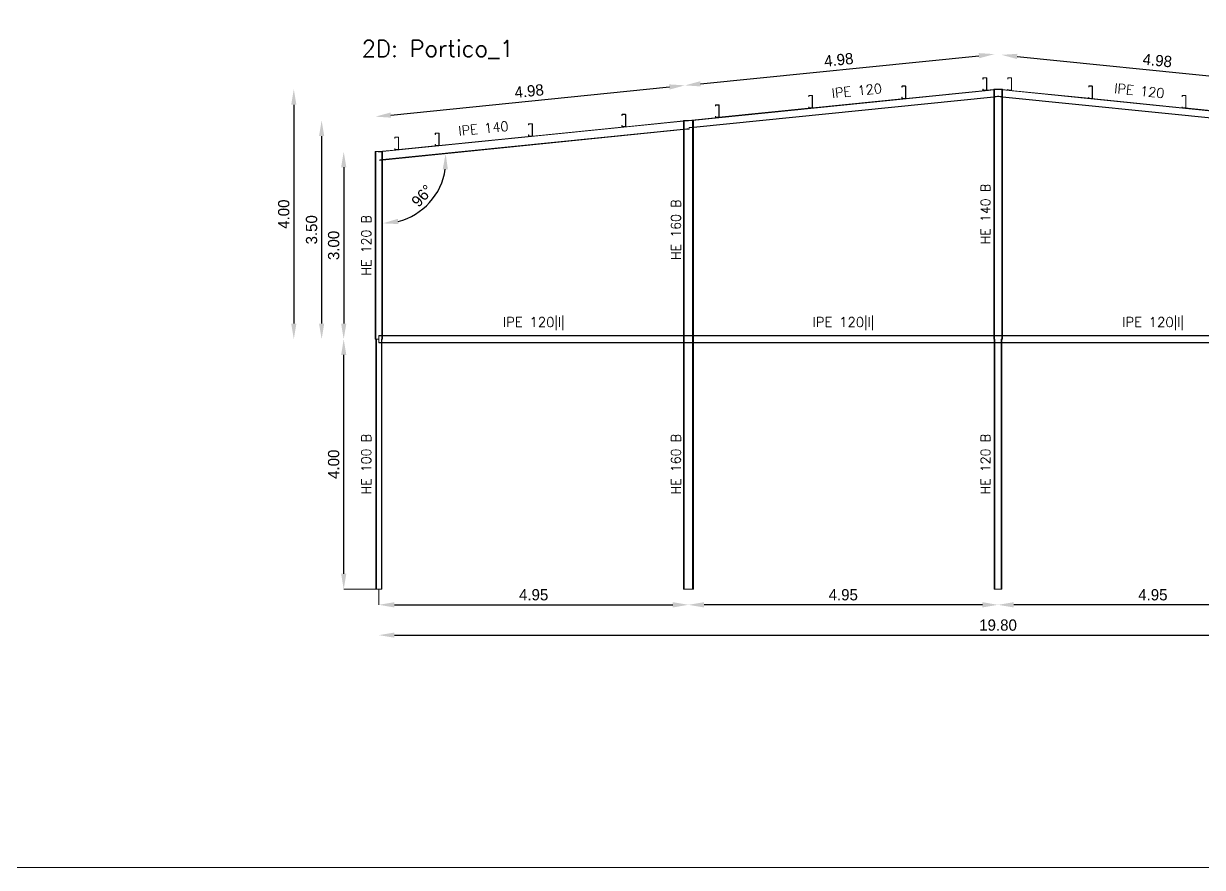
# Model space of a CAD drawing. Header units: millimetres. Extents: x 0 to 149, y -64 to 103.
# Drawn here: x 26.56 to 45.41, y 60.73 to 74.23 of the extents above; entities that cross this region are included whole.
import ezdxf
from ezdxf.enums import TextEntityAlignment as Align

# ---------------------------------------------------------------- set-up
doc = ezdxf.new("R2010")
doc.units = ezdxf.units.MM
for name, color, linetype, lineweight in [('BARRAS_DE_ACERO', 7, 'Continuous', 9), ('COTAS', 13, 'Continuous', 9), ('ejes', 251, 'Continuous', 0), ('RECUAD_LIMITES', 2, 'Continuous', 0), ('REFERENCIA_DE_LAS_BARRAS', 2, 'Continuous', 9), ('TITULOS', 9, 'Continuous', 0)]:
    doc.layers.add(name, color=color, linetype=linetype, lineweight=lineweight)
doc.styles.add('CYPETXT', font='romans__.ttf', dxfattribs={"height": 0.2})
doc.styles.add('RomanS', font='')
doc.styles.get('RomanS').set_extended_font_data('Porsche')
doc.dimstyles.new('100-color', dxfattribs={"dimtxt": 0.18, "dimasz": 0.25, "dimexe": 0, "dimexo": 0.5, "dimgap": 0.07, "dimtad": 1, "dimzin": 4, "dimdsep": 46, "dimtxsty": 'RomanS', "dimcen": 0.1, "dimse1": 1, "dimse2": 1, "dimadec": 0, "dimazin": 0, "dimtfac": 1, "dimtix": 1, "dimtmove": 2, "dimatfit": 3, "dimfxl": 1, "dimtvp": 1.058824, "dimtolj": 1, "dimtzin": 1, "dimarcsym": 0})

# ---------------------------------------------------------------- blocks, each defined once
blk = doc.blocks.new('*D4')
at = {"layer": 'COTAS', "color": 0, "lineweight": -2, "transparency": 16777216}
blk.add_line((32.49, 64.932), (36.94, 64.932), dxfattribs=at)
at = {"layer": 'COTAS', "color": 0, "transparency": 16777216}
for points in [[(32.49, 64.974), (32.49, 64.89), (32.24, 64.932)], [(36.94, 64.974), (36.94, 64.89), (37.19, 64.932)]]:
    blk.add_solid(points, dxfattribs=at)
at = {"layer": 'Defpoints', "color": 0, "transparency": 16777216}
for p in [(32.24, 65.18), (37.19, 65.18), (37.19, 64.932)]:
    blk.add_point(p, dxfattribs=at)
at = {"layer": 'COTAS', "color": 0, "transparency": 16777216, "insert": (34.715, 65.092), "char_height": 0.18, "attachment_point": 5, "style": 'RomanS'}
blk.add_mtext('\\A1;4.95', dxfattribs=at)
blk = doc.blocks.new('*D5')
at = {"layer": 'COTAS', "color": 0, "lineweight": -2, "transparency": 16777216}
blk.add_line((41.89, 64.932), (37.44, 64.932), dxfattribs=at)
at = {"layer": 'COTAS', "color": 0, "transparency": 16777216}
for points in [[(37.44, 64.974), (37.44, 64.89), (37.19, 64.932)], [(41.89, 64.974), (41.89, 64.89), (42.14, 64.932)]]:
    blk.add_solid(points, dxfattribs=at)
at = {"layer": 'Defpoints', "color": 0, "transparency": 16777216}
for p in [(37.19, 65.18), (42.14, 65.18), (37.19, 64.932)]:
    blk.add_point(p, dxfattribs=at)
at = {"layer": 'COTAS', "color": 0, "transparency": 16777216, "insert": (39.665, 65.092), "char_height": 0.18, "attachment_point": 5, "style": 'RomanS'}
blk.add_mtext('\\A1;4.95', dxfattribs=at)
blk = doc.blocks.new('*D6')
at = {"layer": 'COTAS', "color": 0, "lineweight": -2, "transparency": 16777216}
blk.add_line((46.84, 64.932), (42.39, 64.932), dxfattribs=at)
at = {"layer": 'COTAS', "color": 0, "transparency": 16777216}
for points in [[(42.39, 64.974), (42.39, 64.89), (42.14, 64.932)], [(46.84, 64.974), (46.84, 64.89), (47.09, 64.932)]]:
    blk.add_solid(points, dxfattribs=at)
at = {"layer": 'Defpoints', "color": 0, "transparency": 16777216}
for p in [(42.14, 65.18), (47.09, 65.18), (42.14, 64.932)]:
    blk.add_point(p, dxfattribs=at)
at = {"layer": 'COTAS', "color": 0, "transparency": 16777216, "insert": (44.615, 65.092), "char_height": 0.18, "attachment_point": 5, "style": 'RomanS'}
blk.add_mtext('\\A1;4.95', dxfattribs=at)
blk = doc.blocks.new('*D7')
at = {"layer": 'COTAS', "color": 0, "lineweight": -2, "transparency": 16777216}
blk.add_line((32.49, 64.447), (51.79, 64.447), dxfattribs=at)
at = {"layer": 'COTAS', "color": 0, "transparency": 16777216}
for points in [[(32.49, 64.489), (32.49, 64.406), (32.24, 64.447)], [(51.79, 64.489), (51.79, 64.406), (52.04, 64.447)]]:
    blk.add_solid(points, dxfattribs=at)
at = {"layer": 'Defpoints', "color": 0, "transparency": 16777216}
for p in [(32.24, 65.18), (52.04, 65.18), (52.04, 64.447)]:
    blk.add_point(p, dxfattribs=at)
at = {"layer": 'COTAS', "color": 0, "transparency": 16777216, "insert": (42.14, 64.607), "char_height": 0.18, "attachment_point": 5, "style": 'RomanS'}
blk.add_mtext('\\A1;19.80', dxfattribs=at)
blk = doc.blocks.new('*D8')
at = {"layer": 'COTAS', "color": 0, "lineweight": -2, "transparency": 16777216}
blk.add_line((31.678, 65.43), (31.678, 68.93), dxfattribs=at)
at = {"layer": 'COTAS', "color": 0, "transparency": 16777216}
for points in [[(31.637, 68.93), (31.72, 68.93), (31.678, 69.18)], [(31.637, 65.43), (31.72, 65.43), (31.678, 65.18)]]:
    blk.add_solid(points, dxfattribs=at)
at = {"layer": 'Defpoints', "color": 0, "transparency": 16777216}
for p in [(31.678, 69.18), (32.24, 69.18), (32.24, 65.18)]:
    blk.add_point(p, dxfattribs=at)
at = {"layer": 'COTAS', "color": 0, "transparency": 16777216, "insert": (31.518, 67.18), "char_height": 0.18, "attachment_point": 5, "rotation": 90, "style": 'RomanS'}
blk.add_mtext('\\A1;4.00', dxfattribs=at)
blk = doc.blocks.new('*D9')
at = {"layer": 'COTAS', "color": 0, "lineweight": -2, "transparency": 16777216}
blk.add_line((31.678, 71.93), (31.678, 69.43), dxfattribs=at)
at = {"layer": 'COTAS', "color": 0, "transparency": 16777216}
for points in [[(31.637, 71.93), (31.72, 71.93), (31.678, 72.18)], [(31.637, 69.43), (31.72, 69.43), (31.678, 69.18)]]:
    blk.add_solid(points, dxfattribs=at)
at = {"layer": 'Defpoints', "color": 0, "transparency": 16777216}
for p in [(32.24, 72.18), (31.678, 69.18), (32.24, 69.18)]:
    blk.add_point(p, dxfattribs=at)
at = {"layer": 'COTAS', "color": 0, "transparency": 16777216, "insert": (31.518, 70.68), "char_height": 0.18, "attachment_point": 5, "rotation": 90, "style": 'RomanS'}
blk.add_mtext('\\A1;3.00', dxfattribs=at)
blk = doc.blocks.new('*D93')
at = {"layer": 'COTAS', "color": 0, "lineweight": -2, "transparency": 16777216}
blk.add_line((31.325, 72.43), (31.325, 69.43), dxfattribs=at)
at = {"layer": 'COTAS', "color": 0, "transparency": 16777216}
for points in [[(31.284, 72.43), (31.367, 72.43), (31.325, 72.68)], [(31.284, 69.43), (31.367, 69.43), (31.325, 69.18)]]:
    blk.add_solid(points, dxfattribs=at)
at = {"layer": 'Defpoints', "color": 0, "transparency": 16777216}
for p in [(37.19, 72.68), (31.325, 69.18), (37.19, 69.18)]:
    blk.add_point(p, dxfattribs=at)
at = {"layer": 'COTAS', "color": 0, "transparency": 16777216, "insert": (31.165, 70.93), "char_height": 0.18, "attachment_point": 5, "rotation": 90, "style": 'RomanS'}
blk.add_mtext('\\A1;3.50', dxfattribs=at)
blk = doc.blocks.new('*D94')
at = {"layer": 'COTAS', "color": 0, "lineweight": -2, "transparency": 16777216}
blk.add_line((30.88, 72.93), (30.88, 69.43), dxfattribs=at)
at = {"layer": 'COTAS', "color": 0, "transparency": 16777216}
for points in [[(30.839, 72.93), (30.922, 72.93), (30.88, 73.18)], [(30.839, 69.43), (30.922, 69.43), (30.88, 69.18)]]:
    blk.add_solid(points, dxfattribs=at)
at = {"layer": 'Defpoints', "color": 0, "transparency": 16777216}
for p in [(42.14, 73.18), (30.88, 69.18), (42.14, 69.18)]:
    blk.add_point(p, dxfattribs=at)
at = {"layer": 'COTAS', "color": 0, "transparency": 16777216, "insert": (30.72, 71.18), "char_height": 0.18, "attachment_point": 5, "rotation": 90, "style": 'RomanS'}
blk.add_mtext('\\A1;4.00', dxfattribs=at)
blk = doc.blocks.new('*D95')
at = {"layer": 'COTAS', "color": 0, "lineweight": -2, "transparency": 16777216}
blk.add_line((32.432, 72.765), (36.885, 73.214), dxfattribs=at)
at = {"layer": 'COTAS', "color": 0, "transparency": 16777216}
for points in [[(36.881, 73.256), (36.889, 73.173), (37.134, 73.24)], [(32.428, 72.806), (32.437, 72.723), (32.184, 72.74)]]:
    blk.add_solid(points, dxfattribs=at)
at = {"layer": 'Defpoints', "color": 0, "transparency": 16777216}
for p in [(37.134, 73.24), (37.19, 72.68), (32.24, 72.18)]:
    blk.add_point(p, dxfattribs=at)
at = {"layer": 'COTAS', "color": 0, "transparency": 16777216, "insert": (34.643, 73.149), "char_height": 0.18, "attachment_point": 5, "rotation": 5.7679, "style": 'RomanS'}
blk.add_mtext('\\A1;4.98', dxfattribs=at)
blk = doc.blocks.new('*D96')
at = {"layer": 'COTAS', "color": 0, "lineweight": -2, "transparency": 16777216}
blk.add_line((37.382, 73.265), (41.835, 73.714), dxfattribs=at)
at = {"layer": 'COTAS', "color": 0, "transparency": 16777216}
for points in [[(41.831, 73.756), (41.839, 73.673), (42.084, 73.74)], [(37.378, 73.306), (37.387, 73.223), (37.134, 73.24)]]:
    blk.add_solid(points, dxfattribs=at)
at = {"layer": 'Defpoints', "color": 0, "transparency": 16777216}
for p in [(42.084, 73.74), (42.14, 73.18), (37.19, 72.68)]:
    blk.add_point(p, dxfattribs=at)
at = {"layer": 'COTAS', "color": 0, "transparency": 16777216, "insert": (39.593, 73.649), "char_height": 0.18, "attachment_point": 5, "rotation": 5.7679, "style": 'RomanS'}
blk.add_mtext('\\A1;4.98', dxfattribs=at)
blk = doc.blocks.new('*D97')
at = {"layer": 'COTAS', "color": 0, "lineweight": -2, "transparency": 16777216}
blk.add_line((42.444, 73.703), (46.897, 73.253), dxfattribs=at)
at = {"layer": 'COTAS', "color": 0, "transparency": 16777216}
for points in [[(42.448, 73.745), (42.44, 73.662), (42.196, 73.728)], [(46.901, 73.295), (46.893, 73.212), (47.146, 73.228)]]:
    blk.add_solid(points, dxfattribs=at)
at = {"layer": 'Defpoints', "color": 0, "transparency": 16777216}
for p in [(42.14, 73.18), (47.146, 73.228), (47.09, 72.68)]:
    blk.add_point(p, dxfattribs=at)
at = {"layer": 'COTAS', "color": 0, "transparency": 16777216, "insert": (44.687, 73.638), "char_height": 0.18, "attachment_point": 5, "rotation": 354.2321, "style": 'RomanS'}
blk.add_mtext('\\A1;4.98', dxfattribs=at)
blk = doc.blocks.new('*D99')
at = {"layer": 'COTAS', "color": 0, "lineweight": -2, "transparency": 16777216}
blk.add_arc((32.3, 72.046), 1.013, 284.1718, 351.5961, dxfattribs=at)
at = {"layer": 'COTAS', "color": 0, "transparency": 16777216}
for points in [[(33.261, 71.899), (33.344, 71.897), (33.308, 72.148)], [(32.553, 71.022), (32.543, 71.105), (32.3, 71.033)]]:
    blk.add_solid(points, dxfattribs=at)
at = {"layer": 'Defpoints', "color": 0, "transparency": 16777216}
for p in [(37.11, 72.532), (32.3, 72.046), (32.3, 72.046), (32.836, 71.186), (32.3, 69.24)]:
    blk.add_point(p, dxfattribs=at)
at = {"layer": 'COTAS', "color": 0, "transparency": 16777216, "insert": (32.933, 71.474), "char_height": 0.18, "attachment_point": 5, "rotation": 47.884, "style": 'RomanS'}
blk.add_mtext('\\A1;96°', dxfattribs=at)
blk = doc.blocks.new('*D101')
at = {"layer": 'COTAS', "color": 0, "lineweight": -2, "transparency": 16777216}
blk.add_line((52.766, 72.931), (52.766, 65.431), dxfattribs=at)
at = {"layer": 'COTAS', "color": 0, "transparency": 16777216}
for points in [[(52.724, 72.931), (52.808, 72.931), (52.766, 73.181)], [(52.724, 65.431), (52.808, 65.431), (52.766, 65.181)]]:
    blk.add_solid(points, dxfattribs=at)
at = {"layer": 'Defpoints', "color": 0, "transparency": 16777216}
for p in [(42.14, 73.181), (42.14, 65.181), (52.766, 65.181)]:
    blk.add_point(p, dxfattribs=at)
at = {"layer": 'COTAS', "color": 0, "transparency": 16777216, "insert": (52.606, 69.18), "char_height": 0.18, "attachment_point": 5, "rotation": 90, "style": 'RomanS'}
blk.add_mtext('\\A1;8.00', dxfattribs=at)

msp = doc.modelspace()

# ---------------------------------------------------------------- linework, layer by layer
at = {"layer": 'BARRAS_DE_ACERO'}
for p, q in [((41.899, 73.359), (41.898, 73.358)), ((41.898, 73.358), (41.898, 73.356)), ((41.898, 73.356), (41.898, 73.34)), ((41.9, 73.34), (41.898, 73.34)), ((41.901, 73.36), (41.899, 73.359)), ((41.901, 73.358), (41.9, 73.357)), ((41.9, 73.357), (41.9, 73.356)), ((41.9, 73.356), (41.9, 73.34)), ((41.902, 73.36), (41.901, 73.36)), ((41.902, 73.36), (41.953, 73.36)), ((41.955, 73.36), (41.953, 73.36)), ((41.956, 73.359), (41.955, 73.36)), ((41.957, 73.358), (41.956, 73.359)), ((41.957, 73.358), (41.958, 73.356)), ((41.958, 73.356), (41.958, 73.165)), ((42.297, 73.359), (42.296, 73.358)), ((42.296, 73.358), (42.296, 73.356)), ((42.296, 73.34), (42.296, 73.356)), ((42.296, 73.34), (42.298, 73.34)), ((42.297, 73.359), (42.299, 73.36)), ((42.299, 73.358), (42.298, 73.358)), ((42.298, 73.357), (42.298, 73.358)), ((42.298, 73.357), (42.298, 73.356)), ((42.298, 73.34), (42.298, 73.356)), ((42.299, 73.36), (42.3, 73.36)), ((42.3, 73.358), (42.299, 73.358)), ((42.3, 73.358), (42.351, 73.358)), ((42.352, 73.358), (42.351, 73.358)), ((42.353, 73.358), (42.352, 73.358)), ((42.354, 73.359), (42.353, 73.36)), ((42.353, 73.358), (42.354, 73.357)), ((42.354, 73.359), (42.355, 73.358)), ((42.354, 73.357), (42.354, 73.356)), ((42.354, 73.356), (42.354, 73.165)), ((42.355, 73.358), (42.356, 73.356)), ((42.356, 73.165), (42.356, 73.356)), ((37.253, 72.68), (41.988, 73.159)), ((40.605, 73.227), (40.604, 73.225)), ((40.604, 73.225), (40.604, 73.21)), ((40.606, 73.21), (40.604, 73.21)), ((40.606, 73.228), (40.605, 73.227)), ((40.607, 73.229), (40.606, 73.228)), ((40.607, 73.226), (40.606, 73.225)), ((40.606, 73.225), (40.606, 73.21)), ((40.609, 73.23), (40.607, 73.229)), ((40.609, 73.23), (40.66, 73.23)), ((40.662, 73.229), (40.66, 73.23)), ((40.662, 73.227), (40.661, 73.228)), ((40.662, 73.229), (40.663, 73.228)), ((40.662, 73.227), (40.662, 73.226)), ((40.662, 73.225), (40.662, 73.226)), ((40.662, 73.225), (40.662, 73.034)), ((40.664, 73.227), (40.663, 73.228)), ((40.664, 73.225), (40.664, 73.227)), ((40.664, 73.034), (40.664, 73.225)), ((41.898, 73.18), (41.898, 73.165)), ((41.9, 73.18), (41.898, 73.18)), ((41.898, 73.165), (41.898, 73.163)), ((41.899, 73.162), (41.898, 73.163)), ((41.901, 73.161), (41.899, 73.162)), ((41.9, 73.165), (41.9, 73.18)), ((41.9, 73.165), (41.9, 73.164)), ((41.901, 73.163), (41.9, 73.164)), ((41.901, 73.163), (41.901, 73.163)), ((41.902, 73.162), (41.901, 73.163)), ((41.901, 73.161), (41.902, 73.16)), ((41.953, 73.162), (41.902, 73.162)), ((41.902, 73.16), (41.941, 73.16)), ((41.941, 73.16), (41.957, 73.162)), ((41.954, 73.163), (41.953, 73.162)), ((41.955, 73.163), (41.954, 73.163)), ((41.956, 73.164), (41.955, 73.163)), ((41.956, 73.165), (41.956, 73.164)), ((41.957, 73.163), (41.958, 73.165)), ((41.988, 73.159), (42.066, 73.167)), ((42.066, 73.167), (42.07, 73.167)), ((42.07, 73.173), (42.07, 73.167)), ((42.07, 73.167), (42.07, 73.059)), ((42.14, 73.18), (42.082, 73.18)), ((42.082, 73.175), (42.082, 73.168)), ((42.082, 73.168), (42.082, 73.168)), ((42.198, 73.175), (42.14, 73.18)), ((42.14, 73.18), (42.198, 73.18)), ((42.198, 73.18), (42.198, 73.175)), ((42.21, 73.18), (42.198, 73.18)), ((42.198, 73.168), (42.198, 73.175)), ((42.198, 73.168), (42.198, 73.06)), ((42.21, 73.18), (42.21, 73.173)), ((42.21, 73.167), (42.21, 73.173)), ((42.21, 73.059), (42.21, 73.167)), ((42.21, 73.167), (47.028, 72.68)), ((42.296, 73.165), (42.296, 73.18)), ((42.298, 73.165), (42.296, 73.165)), ((42.298, 73.165), (42.298, 73.165)), ((42.319, 73.162), (42.298, 73.165)), ((42.319, 73.162), (42.339, 73.16)), ((42.319, 73.162), (42.351, 73.162)), ((42.339, 73.16), (42.351, 73.16)), ((43.589, 73.034), (42.339, 73.16)), ((42.352, 73.163), (42.351, 73.162)), ((42.351, 73.16), (42.353, 73.161)), ((42.353, 73.163), (42.352, 73.163)), ((42.353, 73.163), (42.354, 73.164)), ((42.354, 73.162), (42.353, 73.161)), ((42.354, 73.164), (42.354, 73.165)), ((42.354, 73.162), (42.355, 73.163)), ((42.356, 73.165), (42.355, 73.163)), ((43.59, 73.227), (43.589, 73.225)), ((43.589, 73.21), (43.589, 73.225)), ((43.591, 73.21), (43.589, 73.21)), ((43.59, 73.227), (43.591, 73.228)), ((43.592, 73.229), (43.591, 73.228)), ((43.592, 73.227), (43.591, 73.226)), ((43.591, 73.225), (43.591, 73.226)), ((43.591, 73.21), (43.591, 73.225)), ((43.592, 73.229), (43.594, 73.23)), ((43.592, 73.227), (43.593, 73.228)), ((43.593, 73.228), (43.594, 73.228)), ((43.645, 73.23), (43.594, 73.23)), ((43.645, 73.228), (43.594, 73.228)), ((43.645, 73.23), (43.646, 73.229)), ((43.645, 73.228), (43.646, 73.228)), ((43.648, 73.228), (43.646, 73.229)), ((43.646, 73.228), (43.646, 73.227)), ((43.647, 73.226), (43.646, 73.227)), ((43.647, 73.225), (43.647, 73.226)), ((43.647, 73.225), (43.647, 73.034)), ((37.27, 72.574), (42.07, 73.059)), ((37.27, 72.568), (42.07, 73.053)), ((39.113, 73.078), (39.112, 73.076)), ((39.112, 73.076), (39.112, 73.074)), ((39.112, 73.074), (39.112, 73.059)), ((39.115, 73.079), (39.113, 73.078)), ((39.114, 73.075), (39.115, 73.076)), ((39.114, 73.074), (39.114, 73.075)), ((39.115, 73.079), (39.116, 73.079)), ((39.115, 73.076), (39.116, 73.077)), ((39.116, 73.079), (39.167, 73.079)), ((39.167, 73.077), (39.116, 73.077)), ((39.116, 73.077), (39.116, 73.077)), ((39.167, 73.079), (39.169, 73.079)), ((39.167, 73.077), (39.168, 73.077)), ((39.169, 73.076), (39.168, 73.077)), ((39.169, 73.079), (39.171, 73.078)), ((39.169, 73.076), (39.17, 73.075)), ((39.17, 73.074), (39.17, 73.075)), ((39.17, 72.883), (39.17, 73.074)), ((39.171, 73.078), (39.172, 73.076)), ((39.172, 73.076), (39.172, 73.074)), ((39.172, 73.074), (39.172, 72.883)), ((40.604, 73.05), (40.606, 73.05)), ((40.604, 73.05), (40.604, 73.034)), ((40.604, 73.034), (40.605, 73.033)), ((40.606, 73.031), (40.605, 73.033)), ((40.606, 73.05), (40.606, 73.034)), ((40.607, 73.033), (40.606, 73.034)), ((40.606, 73.031), (40.607, 73.03)), ((40.607, 73.033), (40.607, 73.032)), ((40.608, 73.032), (40.607, 73.032)), ((40.607, 73.03), (40.609, 73.03)), ((40.609, 73.032), (40.608, 73.032)), ((40.66, 73.032), (40.609, 73.032)), ((40.609, 73.03), (40.648, 73.03)), ((40.662, 73.034), (40.662, 73.033)), ((40.662, 73.033), (40.662, 73.032)), ((40.663, 73.031), (40.664, 73.033)), ((40.664, 73.033), (40.664, 73.034)), ((42.07, 73.053), (42.07, 73.059)), ((42.07, 73.053), (42.07, 69.24)), ((42.129, 73.065), (42.082, 73.06)), ((42.082, 73.054), (42.082, 73.06)), ((42.082, 69.24), (42.082, 73.054)), ((42.129, 73.067), (42.14, 73.066)), ((42.129, 73.065), (42.129, 73.067)), ((42.14, 73.066), (42.152, 73.067)), ((42.152, 73.067), (42.152, 73.065)), ((42.198, 73.06), (42.152, 73.065)), ((42.198, 73.06), (42.198, 73.054)), ((42.198, 69.24), (42.198, 73.054)), ((42.21, 73.053), (42.21, 73.059)), ((46.99, 72.576), (42.21, 73.059)), ((42.21, 69.24), (42.21, 73.053)), ((46.99, 72.57), (42.21, 73.053)), ((43.589, 73.05), (43.591, 73.05)), ((43.589, 73.034), (43.589, 73.05)), ((43.591, 73.034), (43.589, 73.034)), ((43.589, 73.034), (43.589, 73.034)), ((43.591, 73.05), (43.591, 73.034)), ((43.613, 73.032), (43.591, 73.034)), ((43.591, 73.034), (43.591, 73.034)), ((43.613, 73.032), (43.633, 73.03)), ((43.613, 73.032), (43.645, 73.032)), ((43.633, 73.03), (43.645, 73.03)), ((43.633, 73.03), (45.082, 72.883)), ((43.646, 73.03), (43.645, 73.03)), ((43.646, 73.032), (43.647, 73.033)), ((43.648, 73.031), (43.646, 73.03)), ((43.647, 73.034), (43.647, 73.033)), ((43.648, 73.031), (43.649, 73.033)), ((45.083, 73.078), (45.082, 73.076)), ((45.082, 73.074), (45.082, 73.076)), ((45.082, 73.074), (45.082, 73.059)), ((45.083, 73.078), (45.084, 73.079)), ((45.084, 73.079), (45.086, 73.079)), ((45.085, 73.077), (45.084, 73.076)), ((45.085, 73.077), (45.086, 73.077)), ((45.137, 73.079), (45.086, 73.079)), ((45.086, 73.077), (45.137, 73.077)), ((45.139, 73.079), (45.137, 73.079)), ((45.139, 73.075), (45.139, 73.076)), ((45.14, 73.074), (45.139, 73.075)), ((45.14, 73.074), (45.14, 72.883)), ((45.141, 73.076), (45.142, 73.074)), ((45.142, 72.883), (45.142, 73.074)), ((36.127, 72.775), (36.128, 72.776)), ((36.127, 72.775), (36.127, 72.773)), ((36.127, 72.773), (36.127, 72.758)), ((36.127, 72.758), (36.129, 72.758)), ((36.128, 72.776), (36.13, 72.777)), ((36.13, 72.775), (36.129, 72.774)), ((36.129, 72.773), (36.129, 72.774)), ((36.129, 72.773), (36.129, 72.758)), ((36.13, 72.777), (36.132, 72.778)), ((36.13, 72.775), (36.131, 72.775)), ((36.131, 72.775), (36.132, 72.776)), ((36.132, 72.778), (36.183, 72.778)), ((36.132, 72.776), (36.183, 72.776)), ((36.184, 72.777), (36.183, 72.778)), ((36.183, 72.776), (36.184, 72.775)), ((36.186, 72.776), (36.184, 72.777)), ((36.184, 72.775), (36.185, 72.774)), ((36.184, 72.775), (36.184, 72.775)), ((36.185, 72.773), (36.185, 72.774)), ((36.185, 72.582), (36.185, 72.773)), ((36.186, 72.776), (36.187, 72.775)), ((36.187, 72.773), (36.187, 72.775)), ((36.187, 72.582), (36.187, 72.773)), ((37.621, 72.927), (37.62, 72.925)), ((37.62, 72.925), (37.62, 72.924)), ((37.62, 72.924), (37.62, 72.908)), ((37.62, 72.908), (37.622, 72.908)), ((37.622, 72.928), (37.621, 72.927)), ((37.624, 72.928), (37.622, 72.928)), ((37.622, 72.926), (37.623, 72.926)), ((37.622, 72.908), (37.622, 72.924)), ((37.624, 72.926), (37.623, 72.926)), ((37.675, 72.928), (37.624, 72.928)), ((37.675, 72.926), (37.624, 72.926)), ((37.677, 72.928), (37.675, 72.928)), ((37.676, 72.926), (37.675, 72.926)), ((37.677, 72.926), (37.676, 72.926)), ((37.678, 72.927), (37.677, 72.928)), ((37.677, 72.925), (37.677, 72.926)), ((37.677, 72.925), (37.678, 72.924)), ((37.678, 72.927), (37.679, 72.925)), ((37.678, 72.733), (37.678, 72.924)), ((37.678, 72.73), (39.155, 72.879)), ((37.68, 72.924), (37.679, 72.925)), ((37.68, 72.733), (37.68, 72.924)), ((39.112, 72.899), (39.114, 72.899)), ((39.114, 72.899), (39.114, 72.883)), ((39.115, 72.882), (39.114, 72.883)), ((39.114, 72.883), (39.114, 72.883)), ((39.116, 72.881), (39.115, 72.882)), ((39.116, 72.881), (39.167, 72.881)), ((39.116, 72.881), (39.116, 72.881)), ((39.155, 72.879), (39.116, 72.879)), ((39.155, 72.879), (39.171, 72.881)), ((39.168, 72.881), (39.167, 72.881)), ((39.169, 72.882), (39.168, 72.881)), ((39.17, 72.883), (39.169, 72.882)), ((39.17, 72.883), (39.17, 72.883)), ((39.172, 72.882), (39.171, 72.881)), ((39.172, 72.883), (39.172, 72.882)), ((45.082, 72.899), (45.084, 72.899)), ((45.082, 72.899), (45.082, 72.883)), ((45.082, 72.883), (45.082, 72.883)), ((45.082, 72.883), (45.084, 72.883)), ((45.084, 72.899), (45.084, 72.883)), ((45.084, 72.883), (45.084, 72.883)), ((45.105, 72.881), (45.084, 72.883)), ((45.105, 72.881), (45.125, 72.879)), ((45.105, 72.881), (45.137, 72.881)), ((45.138, 72.881), (45.137, 72.881)), ((45.137, 72.879), (45.139, 72.879)), ((45.139, 72.882), (45.138, 72.881)), ((45.139, 72.883), (45.14, 72.883)), ((45.139, 72.883), (45.139, 72.882)), ((45.139, 72.879), (45.14, 72.88)), ((45.14, 72.88), (45.141, 72.882)), ((45.142, 72.883), (45.141, 72.882)), ((34.636, 72.625), (34.635, 72.624)), ((34.635, 72.624), (34.635, 72.622)), ((34.638, 72.626), (34.636, 72.625)), ((34.637, 72.624), (34.637, 72.623)), ((34.637, 72.622), (34.637, 72.623)), ((34.637, 72.607), (34.637, 72.622)), ((34.638, 72.626), (34.639, 72.627)), ((34.639, 72.627), (34.69, 72.627)), ((34.69, 72.627), (34.692, 72.626)), ((34.691, 72.625), (34.692, 72.624)), ((34.693, 72.625), (34.692, 72.626)), ((34.693, 72.625), (34.694, 72.624)), ((34.695, 72.622), (34.694, 72.624)), ((36.171, 72.578), (34.694, 72.428)), ((34.695, 72.622), (34.695, 72.431)), ((36.127, 72.598), (36.129, 72.598)), ((36.127, 72.598), (36.127, 72.582)), ((36.127, 72.582), (36.127, 72.58)), ((36.127, 72.58), (36.128, 72.579)), ((36.128, 72.579), (36.13, 72.578)), ((36.129, 72.598), (36.129, 72.582)), ((36.129, 72.582), (36.129, 72.581)), ((36.129, 72.581), (36.13, 72.58)), ((36.13, 72.58), (36.131, 72.58)), ((36.13, 72.578), (36.132, 72.578)), ((36.131, 72.58), (36.132, 72.58)), ((36.183, 72.58), (36.132, 72.58)), ((36.132, 72.578), (36.171, 72.578)), ((36.171, 72.578), (36.186, 72.579)), ((36.185, 72.582), (36.185, 72.581)), ((36.186, 72.579), (37.11, 72.672)), ((36.187, 72.58), (36.186, 72.579)), ((36.187, 72.58), (36.187, 72.582)), ((37.11, 72.672), (37.11, 72.68)), ((37.11, 72.68), (37.123, 72.68)), ((37.11, 72.672), (37.11, 72.665)), ((37.123, 72.68), (37.19, 72.68)), ((37.123, 72.674), (37.123, 72.667)), ((37.19, 72.68), (37.663, 72.728)), ((37.19, 72.68), (37.191, 72.674)), ((37.191, 72.674), (37.253, 72.68)), ((37.191, 72.674), (37.191, 72.674)), ((37.202, 72.567), (37.257, 72.573)), ((37.202, 72.561), (37.202, 72.567)), ((37.257, 72.567), (37.202, 72.561)), ((37.257, 72.68), (37.253, 72.68)), ((37.257, 72.68), (37.27, 72.68)), ((37.257, 72.654), (37.257, 72.68)), ((37.257, 72.654), (37.257, 72.573)), ((37.257, 72.573), (37.257, 72.567)), ((37.27, 72.68), (37.27, 72.574)), ((37.27, 72.574), (37.27, 72.568)), ((37.27, 69.24), (37.27, 72.568)), ((37.622, 72.748), (37.62, 72.748)), ((37.62, 72.748), (37.62, 72.733)), ((37.62, 72.733), (37.62, 72.731)), ((37.62, 72.731), (37.621, 72.73)), ((37.621, 72.73), (37.622, 72.729)), ((37.622, 72.748), (37.622, 72.733)), ((37.622, 72.733), (37.622, 72.732)), ((37.622, 72.732), (37.622, 72.731)), ((37.622, 72.731), (37.623, 72.73)), ((37.622, 72.729), (37.624, 72.728)), ((37.624, 72.73), (37.623, 72.73)), ((37.624, 72.73), (37.675, 72.73)), ((37.624, 72.728), (37.663, 72.728)), ((37.663, 72.728), (37.678, 72.73)), ((37.675, 72.73), (37.676, 72.73)), ((37.678, 72.733), (37.677, 72.732)), ((32.3, 72.046), (37.11, 72.532)), ((32.496, 72.408), (32.495, 72.406)), ((32.495, 72.406), (32.495, 72.391)), ((32.495, 72.391), (32.497, 72.391)), ((32.496, 72.408), (32.497, 72.409)), ((32.498, 72.41), (32.497, 72.409)), ((32.497, 72.391), (32.497, 72.406)), ((32.5, 72.411), (32.498, 72.41)), ((32.499, 72.408), (32.5, 72.409)), ((32.551, 72.411), (32.5, 72.411)), ((32.5, 72.409), (32.551, 72.409)), ((32.552, 72.41), (32.551, 72.411)), ((32.554, 72.409), (32.552, 72.41)), ((32.553, 72.408), (32.553, 72.407)), ((32.553, 72.407), (32.553, 72.406)), ((32.553, 72.406), (32.553, 72.215)), ((32.555, 72.408), (32.554, 72.409)), ((32.555, 72.406), (32.555, 72.408)), ((32.555, 72.215), (32.555, 72.406)), ((33.143, 72.473), (33.142, 72.472)), ((33.142, 72.472), (33.142, 72.456)), ((33.142, 72.456), (33.144, 72.456)), ((33.144, 72.475), (33.143, 72.473)), ((33.145, 72.476), (33.144, 72.475)), ((33.145, 72.472), (33.144, 72.472)), ((33.144, 72.456), (33.144, 72.472)), ((33.147, 72.476), (33.145, 72.476)), ((33.145, 72.472), (33.145, 72.473)), ((33.147, 72.476), (33.198, 72.476)), ((33.147, 72.474), (33.198, 72.474)), ((33.2, 72.476), (33.198, 72.476)), ((33.198, 72.474), (33.199, 72.474)), ((33.201, 72.475), (33.2, 72.476)), ((33.2, 72.472), (33.2, 72.472)), ((33.2, 72.472), (33.2, 72.281)), ((33.202, 72.473), (33.201, 72.475)), ((34.635, 72.431), (34.635, 72.447)), ((34.637, 72.447), (34.635, 72.447)), ((34.635, 72.431), (34.635, 72.43)), ((34.636, 72.428), (34.635, 72.43)), ((34.636, 72.428), (34.638, 72.427)), ((34.637, 72.431), (34.637, 72.447)), ((34.637, 72.43), (34.637, 72.431)), ((34.637, 72.429), (34.637, 72.43)), ((34.637, 72.429), (34.638, 72.429)), ((34.638, 72.429), (34.639, 72.429)), ((34.638, 72.427), (34.639, 72.427)), ((34.69, 72.429), (34.639, 72.429)), ((34.639, 72.427), (34.678, 72.427)), ((34.694, 72.428), (34.678, 72.427)), ((34.691, 72.429), (34.69, 72.429)), ((34.695, 72.431), (34.694, 72.43)), ((34.694, 72.43), (34.694, 72.428)), ((37.11, 72.539), (37.11, 72.532)), ((37.11, 69.24), (37.11, 72.532)), ((37.123, 72.54), (37.204, 72.548)), ((37.123, 72.533), (37.204, 72.541)), ((37.123, 72.54), (37.123, 72.533)), ((37.123, 69.24), (37.123, 72.533)), ((37.204, 72.541), (37.204, 72.548)), ((32.539, 72.211), (32.24, 72.18)), ((32.495, 72.215), (32.495, 72.231)), ((32.495, 72.231), (32.497, 72.231)), ((32.496, 72.213), (32.495, 72.215)), ((32.496, 72.213), (32.497, 72.212)), ((32.497, 72.231), (32.497, 72.215)), ((32.497, 72.215), (32.497, 72.214)), ((32.497, 72.214), (32.498, 72.213)), ((32.497, 72.212), (32.498, 72.211)), ((32.498, 72.213), (32.499, 72.213)), ((32.5, 72.211), (32.498, 72.211)), ((32.499, 72.213), (32.5, 72.213)), ((32.5, 72.213), (32.551, 72.213)), ((32.5, 72.211), (32.539, 72.211)), ((32.554, 72.212), (32.539, 72.211)), ((32.552, 72.213), (32.551, 72.213)), ((32.552, 72.213), (32.553, 72.213)), ((32.553, 72.215), (32.553, 72.214)), ((32.553, 72.213), (32.553, 72.214)), ((33.186, 72.276), (32.554, 72.212)), ((32.554, 72.212), (32.555, 72.213)), ((32.555, 72.215), (32.555, 72.213)), ((33.144, 72.296), (33.142, 72.296)), ((33.142, 72.296), (33.142, 72.281)), ((33.142, 72.281), (33.143, 72.279)), ((33.144, 72.277), (33.143, 72.279)), ((33.144, 72.281), (33.144, 72.296)), ((33.144, 72.281), (33.145, 72.28)), ((33.144, 72.277), (33.145, 72.276)), ((33.145, 72.28), (33.145, 72.279)), ((33.145, 72.279), (33.146, 72.278)), ((33.145, 72.276), (33.147, 72.276)), ((33.147, 72.278), (33.146, 72.278)), ((33.198, 72.278), (33.147, 72.278)), ((33.147, 72.276), (33.186, 72.276)), ((33.199, 72.278), (33.198, 72.278)), ((33.199, 72.278), (33.2, 72.279)), ((33.2, 72.28), (33.2, 72.281)), ((33.2, 72.28), (33.2, 72.279)), ((33.201, 72.278), (33.202, 72.279)), ((33.202, 72.281), (33.202, 72.279)), ((32.191, 72.18), (32.191, 69.18)), ((32.24, 72.18), (32.241, 72.174)), ((32.241, 72.174), (32.289, 72.179)), ((32.254, 72.041), (32.254, 72.048)), ((32.289, 72.045), (32.254, 72.041)), ((32.289, 72.18), (32.3, 72.18)), ((32.289, 72.179), (32.289, 72.18)), ((32.289, 72.179), (32.289, 72.052)), ((32.289, 69.24), (32.289, 72.045)), ((32.3, 72.053), (32.3, 72.18)), ((32.3, 72.053), (32.3, 72.046)), ((32.3, 69.24), (32.3, 72.046)), ((32.19, 69.18), (32.191, 69.18)), ((32.2, 69.18), (32.191, 69.18)), ((32.24, 69.234), (32.24, 69.24)), ((32.24, 69.24), (32.289, 69.24)), ((32.24, 69.234), (32.24, 69.18)), ((32.243, 69.234), (32.24, 69.234)), ((32.28, 69.127), (32.28, 69.18)), ((32.289, 69.18), (32.289, 69.234)), ((32.29, 69.18), (32.29, 69.127)), ((32.3, 69.24), (37.11, 69.24)), ((32.3, 69.24), (32.3, 69.234)), ((37.11, 69.234), (37.11, 69.127)), ((37.123, 69.234), (37.123, 69.24)), ((37.123, 69.24), (37.257, 69.24)), ((37.123, 69.18), (37.123, 69.234)), ((37.137, 69.234), (37.123, 69.234)), ((37.123, 69.127), (37.123, 69.18)), ((37.257, 69.234), (37.137, 69.234)), ((37.257, 69.234), (37.257, 69.127)), ((37.27, 69.24), (37.27, 69.234)), ((37.27, 69.24), (42.07, 69.24)), ((37.27, 69.127), (37.27, 69.234)), ((42.07, 69.234), (37.27, 69.234)), ((42.07, 69.24), (42.07, 69.234)), ((42.07, 69.234), (42.07, 69.18)), ((42.08, 69.18), (42.07, 69.18)), ((42.08, 69.18), (42.082, 69.18)), ((42.08, 69.127), (42.08, 69.18)), ((42.082, 69.234), (42.082, 69.24)), ((42.082, 69.24), (42.198, 69.24)), ((42.082, 69.18), (42.082, 69.234)), ((42.082, 69.18), (42.091, 69.18)), ((42.091, 69.127), (42.091, 69.18)), ((42.198, 69.18), (42.189, 69.18)), ((42.198, 69.18), (42.198, 69.234)), ((42.198, 69.18), (42.2, 69.18)), ((42.2, 69.18), (42.2, 69.127)), ((42.21, 69.18), (42.2, 69.18)), ((42.21, 69.234), (42.21, 69.24)), ((42.21, 69.18), (42.21, 69.234)), ((46.99, 69.234), (42.21, 69.234)), ((32.24, 69.12), (32.24, 69.127)), ((32.28, 69.127), (32.24, 69.127)), ((32.24, 69.12), (32.28, 69.12)), ((32.28, 69.12), (32.28, 69.127)), ((32.29, 69.12), (32.29, 69.127)), ((37.11, 69.127), (32.29, 69.127)), ((32.29, 69.12), (32.29, 65.18)), ((37.11, 69.12), (37.11, 65.18)), ((37.123, 69.127), (37.123, 69.12)), ((37.123, 69.127), (37.257, 69.127)), ((37.123, 69.12), (37.123, 65.18)), ((37.123, 69.12), (37.257, 69.12)), ((37.257, 69.127), (37.257, 69.12)), ((37.257, 69.12), (37.257, 65.18)), ((37.27, 69.12), (42.08, 69.12)), ((37.27, 65.18), (37.27, 69.12)), ((42.08, 69.12), (42.08, 69.127)), ((42.08, 69.12), (42.08, 65.18)), ((42.091, 69.127), (42.091, 69.12)), ((42.091, 69.12), (42.189, 69.12)), ((42.091, 65.18), (42.091, 69.12)), ((42.189, 69.127), (42.189, 69.12)), ((42.189, 65.18), (42.189, 69.12)), ((47, 69.12), (42.2, 69.12)), ((42.2, 65.18), (42.2, 69.12)), ((37.123, 65.18), (37.11, 65.18)), ((37.257, 65.18), (37.123, 65.18)), ((37.257, 65.18), (37.27, 65.18)), ((42.091, 65.18), (42.08, 65.18)), ((42.091, 65.18), (42.189, 65.18)), ((42.189, 65.18), (42.2, 65.18))]:
    msp.add_line(p, q, dxfattribs=at)
for points in [[(41.901, 73.358), (41.901, 73.358), (41.902, 73.358), (41.953, 73.358), (41.954, 73.358)], [(41.954, 73.358), (41.955, 73.358), (41.956, 73.357), (41.956, 73.356), (41.956, 73.165)], [(42.353, 73.36), (42.351, 73.36), (42.3, 73.36)], [(41.941, 73.16), (40.663, 73.031), (40.648, 73.03), (39.171, 72.881)], [(40.607, 73.226), (40.607, 73.227), (40.608, 73.228), (40.609, 73.228), (40.66, 73.228), (40.661, 73.228)], [(41.957, 73.163), (41.957, 73.162), (42.07, 73.173), (42.07, 73.18)], [(42.14, 73.18), (42.082, 73.175), (42.082, 73.18), (42.07, 73.18)], [(42.198, 73.168), (42.14, 73.174), (42.082, 73.168), (42.082, 73.06)], [(42.296, 73.165), (42.296, 73.165), (42.21, 73.173)], [(42.296, 73.18), (42.298, 73.18), (42.298, 73.165)], [(43.648, 73.228), (43.649, 73.227), (43.649, 73.225), (43.649, 73.034), (43.649, 73.033)], [(39.112, 73.059), (39.114, 73.059), (39.114, 73.074)], [(40.66, 73.032), (40.661, 73.032), (40.662, 73.032)], [(42.198, 73.054), (42.14, 73.06), (42.082, 73.054)], [(43.646, 73.032), (43.646, 73.032), (43.645, 73.032)], [(45.082, 73.059), (45.084, 73.059), (45.084, 73.074)], [(45.084, 73.074), (45.084, 73.075), (45.084, 73.076)], [(45.139, 73.076), (45.138, 73.077), (45.137, 73.077)], [(45.141, 73.076), (45.14, 73.078), (45.139, 73.079)], [(37.622, 72.926), (37.622, 72.925), (37.622, 72.924)], [(39.116, 72.879), (39.115, 72.879), (39.113, 72.88), (39.112, 72.882), (39.112, 72.883), (39.112, 72.899)], [(46.574, 72.733), (45.125, 72.879), (45.137, 72.879)], [(32.3, 72.053), (37.11, 72.539), (37.11, 72.665)], [(32.3, 72.18), (32.3, 72.18), (37.11, 72.665)], [(34.637, 72.607), (34.635, 72.607), (34.635, 72.622)], [(34.637, 72.624), (34.638, 72.625), (34.639, 72.625), (34.69, 72.625), (34.691, 72.625)], [(34.691, 72.429), (34.692, 72.429), (34.693, 72.43), (34.693, 72.431), (34.693, 72.622), (34.693, 72.623), (34.692, 72.624)], [(36.183, 72.58), (36.184, 72.58), (36.184, 72.58), (36.185, 72.581)], [(37.123, 72.68), (37.123, 72.674), (37.19, 72.68)], [(37.191, 72.674), (37.123, 72.667), (37.123, 72.54)], [(37.257, 69.234), (37.257, 69.24), (37.257, 72.567)], [(37.676, 72.73), (37.677, 72.731), (37.677, 72.732)], [(37.68, 72.733), (37.679, 72.731), (37.678, 72.73)], [(32.499, 72.408), (32.498, 72.408), (32.497, 72.407), (32.497, 72.406)], [(32.553, 72.408), (32.552, 72.408), (32.551, 72.409)], [(33.145, 72.473), (33.146, 72.474), (33.147, 72.474)], [(33.186, 72.276), (33.201, 72.278), (34.678, 72.427)], [(33.2, 72.472), (33.2, 72.473), (33.199, 72.474)], [(33.202, 72.281), (33.202, 72.472), (33.202, 72.473)], [(32.18, 72.18), (32.191, 72.18), (32.24, 72.18)], [(32.2, 65.18), (32.19, 65.18), (32.19, 69.18), (32.18, 69.18), (32.18, 72.18)], [(32.289, 72.045), (32.289, 72.052), (32.254, 72.048)], [(32.2, 69.18), (32.2, 65.18), (32.28, 65.18)], [(32.24, 69.127), (32.24, 69.18), (32.2, 69.18)], [(32.289, 69.24), (32.289, 69.234), (32.243, 69.234)], [(32.29, 69.18), (32.289, 69.18), (32.28, 69.18)], [(32.29, 69.18), (32.3, 69.18), (32.3, 69.234)], [(32.3, 69.234), (37.11, 69.234), (37.11, 69.24)], [(42.082, 69.234), (42.198, 69.234), (42.198, 69.24)], [(42.091, 69.127), (42.189, 69.127), (42.189, 69.18)], [(42.21, 69.24), (46.99, 69.24), (46.99, 69.234)], [(32.28, 69.12), (32.28, 65.18), (32.29, 65.18)], [(32.29, 69.12), (37.11, 69.12), (37.11, 69.127)], [(42.08, 69.127), (37.27, 69.127), (37.27, 69.12)], [(42.2, 69.12), (42.2, 69.127), (47, 69.127)]]:
    msp.add_lwpolyline(points, dxfattribs=at)
at = {"layer": 'ejes'}
for q in [(31.678, 65.18), (32.24, 64.932)]:
    msp.add_line((32.24, 65.18), q, dxfattribs=at)
at = {"layer": 'RECUAD_LIMITES'}
msp.add_lwpolyline([(0, 60.732), (59.4, 60.732), (59.4, 102.732), (0, 102.732), (0, 60.732)], close=True, dxfattribs=at)

# ---------------------------------------------------------------- texts
at = {"layer": 'REFERENCIA_DE_LAS_BARRAS', "style": 'CYPETXT'}
for s, rotation, width, p, p2 in [('IPE 120', 5.7995, 0.844169, (39.488, 73.037), (40.29, 73.119)), ('IPE 120', 354.2005, 0.844169, (43.991, 73.118), (44.792, 73.037)), ('IPE 140', 5.7995, 0.844169, (33.519, 72.434), (34.32, 72.516)), ('HE 140 B', 90, 0.776302, (42.016, 70.697), (42.016, 71.664)), ('HE 160 B', 90, 0.776302, (37.066, 70.447), (37.066, 71.414)), ('HE 120 B', 90, 0.776302, (32.116, 70.197), (32.116, 71.164)), ('HE 100 B', 90, 0.776302, (32.116, 66.697), (32.116, 67.664)), ('HE 160 B', 90, 0.776302, (37.066, 66.697), (37.066, 67.664)), ('HE 120 B', 90, 0.776302, (42.016, 66.697), (42.016, 67.664))]:
    msp.add_text(s, height=0.1533, rotation=rotation, dxfattribs=dict(at, width=width)).set_placement(p, p2, align=Align.FIT)
at = {"layer": 'REFERENCIA_DE_LAS_BARRAS', "style": 'CYPETXT', "width": 0.866546}
for p, p2 in [((34.222, 69.378), (35.208, 69.378)), ((39.172, 69.378), (40.158, 69.378)), ((44.122, 69.378), (45.108, 69.378))]:
    msp.add_text('IPE 120|I|', height=0.1533, dxfattribs=at).set_placement(p, p2, align=Align.FIT)
at = {"layer": 'TITULOS', "style": 'CYPETXT', "width": 0.831586}
msp.add_text('2D: Portico_1', height=0.26667, dxfattribs=at).set_placement((31.965, 73.694), (34.397, 73.694), align=Align.FIT)

# ---------------------------------------------------------------- dimensions: what is measured, and where the dimension line sits
at = {"layer": 'COTAS'}
for p1, p2, distance, picture, middle in [((37.19, 72.68), (42.14, 73.18), 0.562, '*D96', (39.593, 73.649)), ((42.14, 73.18), (47.09, 72.68), 0.551, '*D97', (44.687, 73.638)), ((32.24, 72.18), (37.19, 72.68), 0.562, '*D95', (34.643, 73.149))]:
    dim = msp.add_aligned_dim(p1=p1, p2=p2, distance=distance, dimstyle='100-color', dxfattribs=at)
    dim.commit()
    dim.dimension.update_dxf_attribs({"geometry": picture, "text_midpoint": middle})
for base, p1, p2, picture, middle in [((30.88, 69.18), (42.14, 73.18), (42.14, 69.18), '*D94', (30.72, 71.18)), ((52.766, 65.18), (42.14, 73.18), (42.14, 65.18), '*D101', (52.606, 69.18)), ((31.325, 69.18), (37.19, 72.68), (37.19, 69.18), '*D93', (31.165, 70.93)), ((31.678, 69.18), (32.24, 72.18), (32.24, 69.18), '*D9', (31.518, 70.68)), ((31.678, 69.18), (32.24, 65.18), (32.24, 69.18), '*D8', (31.518, 67.18))]:
    dim = msp.add_linear_dim(base=base, p1=p1, p2=p2, angle=90, dimstyle='100-color', dxfattribs=at)
    dim.commit()
    dim.dimension.update_dxf_attribs({"geometry": picture, "text_midpoint": middle})
dim = msp.add_angular_dim_2l(base=(32.836, 71.186), line1=((32.3, 69.24), (32.3, 72.046)), line2=((32.3, 72.046), (37.11, 72.532)), dimstyle='100-color', dxfattribs=at)
dim.commit()
dim.dimension.update_dxf_attribs({"geometry": '*D99', "text_midpoint": (32.933, 71.474)})
for base, p1, p2, picture, middle in [((37.19, 64.932), (32.24, 65.18), (37.19, 65.18), '*D4', (34.715, 65.092)), ((52.04, 64.447), (32.24, 65.18), (52.04, 65.18), '*D7', (42.14, 64.607)), ((37.19, 64.932), (42.14, 65.18), (37.19, 65.18), '*D5', (39.665, 65.092)), ((42.14, 64.932), (47.09, 65.18), (42.14, 65.18), '*D6', (44.615, 65.092))]:
    dim = msp.add_linear_dim(base=base, p1=p1, p2=p2, dimstyle='100-color', dxfattribs=at)
    dim.commit()
    dim.dimension.update_dxf_attribs({"geometry": picture, "text_midpoint": middle})

doc.saveas('drawing.dxf')
